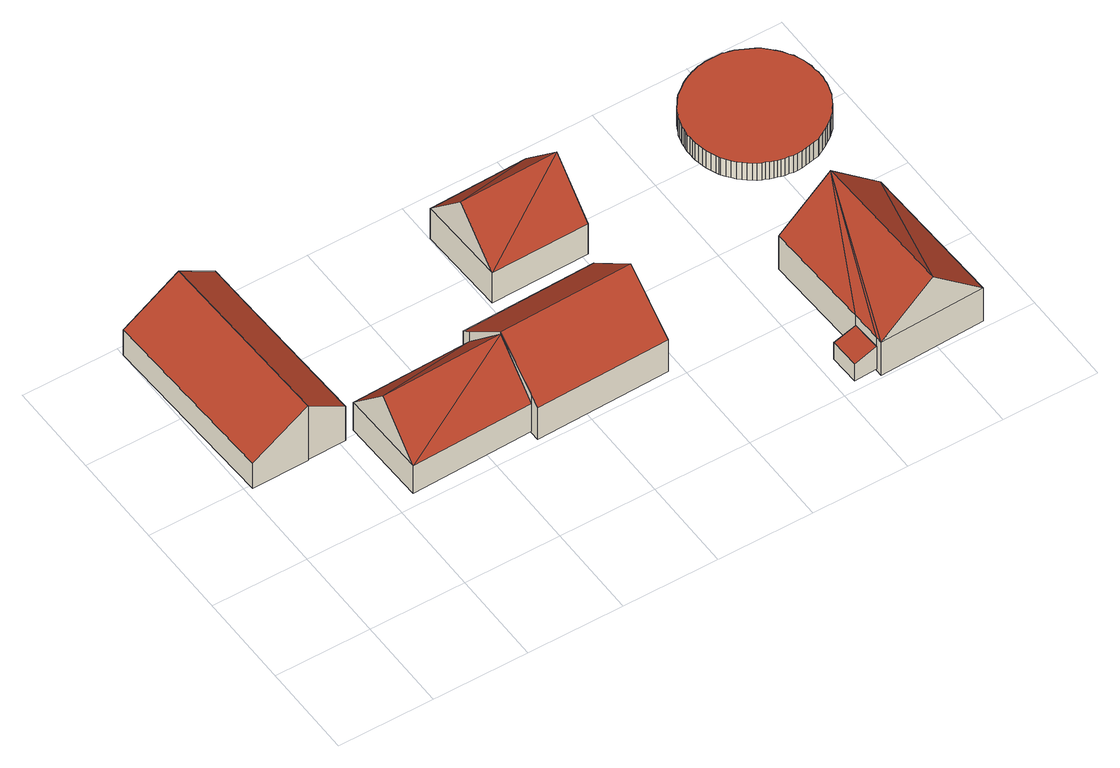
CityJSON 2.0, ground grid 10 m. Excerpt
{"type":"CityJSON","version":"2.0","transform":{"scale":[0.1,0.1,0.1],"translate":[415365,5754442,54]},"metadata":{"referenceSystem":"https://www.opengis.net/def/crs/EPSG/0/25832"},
"CityObjects":{
"building1":{"type":"Building","attributes":{"Gemeindeschluessel":"05570044","Geometrietyp2DReferenz":"3000","function":"31001_2700","roofType":"2100","measuredHeight":7.06},"geometry":[{"type":"Solid","lod":"2","boundaries":[[[[0,1,2,3]],[[4,5,1,0]],[[6,7,5,4]],[[3,2,7,6]],[[4,0,3,6]],[[1,5,7,2]]]],"semantics":{"surfaces":[{"type":"WallSurface"},{"type":"RoofSurface"},{"type":"GroundSurface"}],"values":[[0,0,0,0,1,2]]}}]},
"building2":{"type":"Building","attributes":{"Gemeindeschluessel":"05570044","Geometrietyp2DReferenz":"3000","function":"31001_2700","roofType":"2100","measuredHeight":7},"geometry":[{"type":"Solid","lod":"2","boundaries":[[[[0,8,9,4]],[[10,11,8,0]],[[12,13,11,10]],[[14,15,13,12]],[[4,9,15,14]],[[12,10,0,4,14]],[[8,11,13,15,9]]]],"semantics":{"surfaces":[{"type":"WallSurface"},{"type":"RoofSurface"},{"type":"GroundSurface"}],"values":[[0,0,0,0,0,1,2]]}}]},
"building3":{"type":"Building","attributes":{"Gemeindeschluessel":"05570044","Geometrietyp2DReferenz":"3000","function":"31001_1000","roofType":"3100","measuredHeight":8.61},"address":[{"country":"Germany","locality":"Telgte","thoroughfareNumber":"57","thoroughfareName":"Berdel"}],"geometry":[{"type":"Solid","lod":"2","boundaries":[[[[16,17,18,19]],[[20,21,17,16]],[[22,23,21,20]],[[19,18,23,22]],[[16,24,20]],[[22,25,19]],[[25,24,16]],[[16,19,25]],[[24,25,22]],[[22,20,24]],[[17,21,23,18]]]],"semantics":{"surfaces":[{"type":"WallSurface"},{"type":"RoofSurface"},{"type":"GroundSurface"}],"values":[[0,0,0,0,0,0,1,1,1,1,2]]}}]},
"building4":{"type":"Building","attributes":{"Gemeindeschluessel":"05570044","Geometrietyp2DReferenz":"3000","function":"31001_1000","roofType":"3100","measuredHeight":8.97},"address":[{"country":"Germany","locality":"Telgte","thoroughfareNumber":"57a","thoroughfareName":"Berdel"}],"geometry":[{"type":"Solid","lod":"2","boundaries":[[[[26,27,28,29]],[[30,31,27,26]],[[32,33,31,30]],[[34,35,33,32]],[[36,37,35,34]],[[38,39,37,36]],[[40,41,39,38]],[[29,28,41,40]],[[34,32,30,26,36]],[[29,40,38,36,26]],[[27,31,33,35,37,39,41,28]]]],"semantics":{"surfaces":[{"type":"WallSurface"},{"type":"RoofSurface"},{"type":"GroundSurface"}],"values":[[0,0,0,0,0,0,0,0,1,1,2]]}}]},
"building5":{"type":"Building","attributes":{"Gemeindeschluessel":"05570044","Geometrietyp2DReferenz":"3000","function":"31001_2700","roofType":"3100","measuredHeight":8.95},"geometry":[{"type":"Solid","lod":"2","boundaries":[[[[42,43,44,45]],[[46,47,43,42]],[[48,49,47,46]],[[45,44,49,48]],[[42,50,46]],[[48,51,45]],[[51,50,42]],[[42,45,51]],[[50,51,48]],[[48,46,50]],[[43,47,49,44]]]],"semantics":{"surfaces":[{"type":"WallSurface"},{"type":"RoofSurface"},{"type":"GroundSurface"}],"values":[[0,0,0,0,0,0,1,1,1,1,2]]}}]},
"building6":{"type":"Building","attributes":{"Gemeindeschluessel":"05570044","Geometrietyp2DReferenz":"3000","function":"51009_1610","roofType":"2100","measuredHeight":2.89},"geometry":[{"type":"Solid","lod":"2","boundaries":[[[[52,53,54,55]],[[56,57,53,52]],[[58,59,57,56]],[[55,54,59,58]],[[56,52,55,58]],[[53,57,59,54]]]],"semantics":{"surfaces":[{"type":"WallSurface"},{"type":"RoofSurface"},{"type":"GroundSurface"}],"values":[[0,0,0,0,1,2]]}}]},
"building7":{"type":"Building","attributes":{"Gemeindeschluessel":"05570044","Geometrietyp2DReferenz":"3000","function":"31001_2700","roofType":"5000","measuredHeight":9.19},"geometry":[{"type":"Solid","lod":"2","boundaries":[[[[60,61,62,63]],[[64,65,61,60]],[[66,67,65,64]],[[68,69,67,66]],[[70,71,69,68]],[[63,62,71,70]],[[72,60,63]],[[63,73,72]],[[64,72,73]],[[66,64,73]],[[68,66,73]],[[73,70,68]],[[60,72,64]],[[70,73,63]],[[61,65,67,69,71,62]]]],"semantics":{"surfaces":[{"type":"WallSurface"},{"type":"RoofSurface"},{"type":"GroundSurface"}],"values":[[0,0,0,0,0,0,1,1,1,1,1,1,0,0,2]]}}]},
"building8":{"type":"Building","attributes":{"Gemeindeschluessel":"05570044","Geometrietyp2DReferenz":"3000","function":"51003_1201","roofType":"1000","measuredHeight":2.15},"geometry":[{"type":"Solid","lod":"2","boundaries":[[[[74,75,76,77]],[[78,79,75,74]],[[80,81,79,78]],[[82,83,81,80]],[[84,85,83,82]],[[86,87,85,84]],[[88,89,87,86]],[[90,91,89,88]],[[92,93,91,90]],[[94,95,93,92]],[[96,97,95,94]],[[98,99,97,96]],[[100,101,99,98]],[[102,103,101,100]],[[104,105,103,102]],[[106,107,105,104]],[[108,109,107,106]],[[110,111,109,108]],[[112,113,111,110]],[[114,115,113,112]],[[116,117,115,114]],[[118,119,117,116]],[[120,121,119,118]],[[122,123,121,120]],[[124,125,123,122]],[[126,127,125,124]],[[128,129,127,126]],[[130,131,129,128]],[[132,133,131,130]],[[134,135,133,132]],[[136,137,135,134]],[[138,139,137,136]],[[140,141,139,138]],[[142,143,141,140]],[[144,145,143,142]],[[146,147,145,144]],[[148,149,147,146]],[[150,151,149,148]],[[152,153,151,150]],[[154,155,153,152]],[[156,157,155,154]],[[158,159,157,156]],[[160,161,159,158]],[[162,163,161,160]],[[164,165,163,162]],[[166,167,165,164]],[[168,169,167,166]],[[170,171,169,168]],[[172,173,171,170]],[[174,175,173,172]],[[176,177,175,174]],[[178,179,177,176]],[[180,181,179,178]],[[182,183,181,180]],[[184,185,183,182]],[[186,187,185,184]],[[188,189,187,186]],[[190,191,189,188]],[[192,193,191,190]],[[194,195,193,192]],[[196,197,195,194]],[[198,199,197,196]],[[200,201,199,198]],[[202,203,201,200]],[[204,205,203,202]],[[206,207,205,204]],[[208,209,207,206]],[[210,211,209,208]],[[212,213,211,210]],[[214,215,213,212]],[[216,217,215,214]],[[218,219,217,216]],[[220,221,219,218]],[[222,223,221,220]],[[224,225,223,222]],[[226,227,225,224]],[[228,229,227,226]],[[230,231,229,228]],[[232,233,231,230]],[[234,235,233,232]],[[236,237,235,234]],[[238,239,237,236]],[[240,241,239,238]],[[242,243,241,240]],[[244,245,243,242]],[[246,247,245,244]],[[248,249,247,246]],[[250,251,249,248]],[[252,253,251,250]],[[254,255,253,252]],[[256,257,255,254]],[[258,259,257,256]],[[260,261,259,258]],[[262,263,261,260]],[[264,265,263,262]],[[266,267,265,264]],[[268,269,267,266]],[[270,271,269,268]],[[272,273,271,270]],[[274,275,273,272]],[[77,76,275,274]],[[272,270,268,266,264,262,260,258,256,254,252,250,248,246,244,242,240,238,236,234,232,230,228,226,224,222,220,218,216,214,212,210,208,206,204,202,200,198,196,194,192,190,188,186,184,182,180,178,176,174,172,170,168,166,164,162,160,158,156,154,152,150,148,146,144,142,140,138,136,134,132,130,128,126,124,122,120,118,116,114,112,110,108,106,104,102,100,98,96,94,92,90,88,86,84,82,80,78,74,77,274]],[[75,79,81,83,85,87,89,91,93,95,97,99,101,103,105,107,109,111,113,115,117,119,121,123,125,127,129,131,133,135,137,139,141,143,145,147,149,151,153,155,157,159,161,163,165,167,169,171,173,175,177,179,181,183,185,187,189,191,193,195,197,199,201,203,205,207,209,211,213,215,217,219,221,223,225,227,229,231,233,235,237,239,241,243,245,247,249,251,253,255,257,259,261,263,265,267,269,271,273,275,76]]]],"semantics":{"surfaces":[{"type":"WallSurface"},{"type":"RoofSurface"},{"type":"GroundSurface"}],"values":[[0,0,0,0,0,0,0,0,0,0,0,0,0,0,0,0,0,0,0,0,0,0,0,0,0,0,0,0,0,0,0,0,0,0,0,0,0,0,0,0,0,0,0,0,0,0,0,0,0,0,0,0,0,0,0,0,0,0,0,0,0,0,0,0,0,0,0,0,0,0,0,0,0,0,0,0,0,0,0,0,0,0,0,0,0,0,0,0,0,0,0,0,0,0,0,0,0,0,0,0,0,1,2]]}}]}
},
"vertices":[
[60,393,72],[60,393,1],[0,391,1],[0,391,34],[66,197,72],[66,197,1],[7,196,34],[7,196,1],
[60,393,2],[66,197,2],[100,395,46],[100,395,2],[101,352,46],[101,352,2],[106,198,46],[106,198,2],
[119,110,41],[119,110,5],[246,114,5],[246,114,41],[117,202,41],[117,202,5],[242,206,41],[242,206,5],[118,156,91],[244,160,91],
[244,160,94],[244,160,4],[246,114,4],[246,114,54],[242,206,53],[242,206,4],[242,216,45],[242,216,4],[382,220,45],[382,220,4],[384,164,94],[384,164,4],[386,108,45],[386,108,4],[246,104,45],[246,104,4],
[404,360,40],[404,360,1],[301,357,1],[301,357,40],[406,265,40],[406,265,1],[304,263,40],[304,263,1],[405,313,91],[302,310,91],
[539,41,32],[539,41,4],[515,40,4],[515,40,25],[540,9,33],[540,9,4],[516,8,25],[516,8,4],
[650,6,45],[650,6,2],[645,161,2],[645,161,45],[540,2,45],[540,2,2],[540,9,45],[540,9,2],[539,41,45],[539,41,2],[535,157,45],[535,157,2],[596,4,94],[591,159,94],
[682,302,23],[682,302,1],[682,305,1],[682,305,23],[681,298,23],[681,298,1],[680,295,23],[680,295,1],[679,292,23],[679,292,1],[678,288,23],[678,288,1],[676,285,23],[676,285,1],[674,281,23],[674,281,1],[672,277,23],[672,277,1],[669,274,23],[669,274,1],[667,270,23],[667,270,1],[663,266,23],[663,266,1],[660,263,23],[660,263,1],[655,260,23],[655,260,1],[651,257,23],[651,257,1],[646,254,23],[646,254,1],[640,251,23],[640,251,1],[639,250,23],[639,250,1],[633,249,23],[633,249,1],[628,248,23],[628,248,1],[624,247,23],[624,247,1],[619,246,23],[619,246,1],[614,246,23],[614,246,1],[610,246,23],[610,246,1],[606,247,23],[606,247,1],[602,247,23],[602,247,1],[598,248,23],[598,248,1],[595,249,23],[595,249,1],[592,250,23],[592,250,1],[588,251,23],[588,251,1],[585,253,23],[585,253,1],[582,254,23],[582,254,1],[578,256,23],[578,256,1],[575,258,23],[575,258,1],[571,261,23],[571,261,1],[568,264,23],[568,264,1],[564,267,23],[564,267,1],[561,271,23],[561,271,1],[558,275,23],[558,275,1],[555,279,23],[555,279,1],[554,280,23],[554,280,1],[553,283,23],[553,283,1],[551,288,23],[551,288,1],[549,293,23],[549,293,1],[548,297,23],[548,297,1],[547,302,23],[547,302,1],[546,306,23],[546,306,1],[546,310,23],[546,310,1],[546,314,23],[546,314,1],[546,318,23],[546,318,1],[546,321,23],[546,321,1],[547,325,23],[547,325,1],[547,328,23],[547,328,1],[548,331,23],[548,331,1],[549,335,23],[549,335,1],[550,339,23],[550,339,1],[552,342,23],[552,342,1],[554,346,23],[554,346,1],[556,350,23],[556,350,1],[559,354,23],[559,354,1],[562,358,23],[562,358,1],[565,362,23],[565,362,1],[568,364,23],[568,364,1],[569,365,23],[569,365,1],[573,368,23],[573,368,1],[577,371,23],[577,371,1],[582,374,23],[582,374,1],[586,376,23],[586,376,1],[591,378,23],[591,378,1],[595,379,23],[595,379,1],[599,381,23],[599,381,1],[603,381,23],[603,381,1],[607,382,23],[607,382,1],[611,382,23],[611,382,1],[614,382,23],[614,382,1],[618,382,23],[618,382,1],[621,382,23],[621,382,1],[625,382,23],[625,382,1],[628,381,23],[628,381,1],[632,380,23],[632,380,1],[636,379,23],[636,379,1],[640,377,23],[640,377,1],[644,375,23],[644,375,1],[648,373,23],[648,373,1],[652,371,23],[652,371,1],[657,368,23],[657,368,1],[661,364,23],[661,364,1],[665,360,23],[665,360,1],[665,359,23],[665,359,1],[666,359,23],[666,359,1],[670,354,23],[670,354,1],[673,349,23],[673,349,1],[676,345,23],[676,345,1],[678,340,23],[678,340,1],[680,335,23],[680,335,1],[681,330,23],[681,330,1],[682,326,23],[682,326,1],[682,321,23],[682,321,1],[683,317,23],[683,317,1],[683,313,23],[683,313,1],[683,309,23],[683,309,1]
]}
